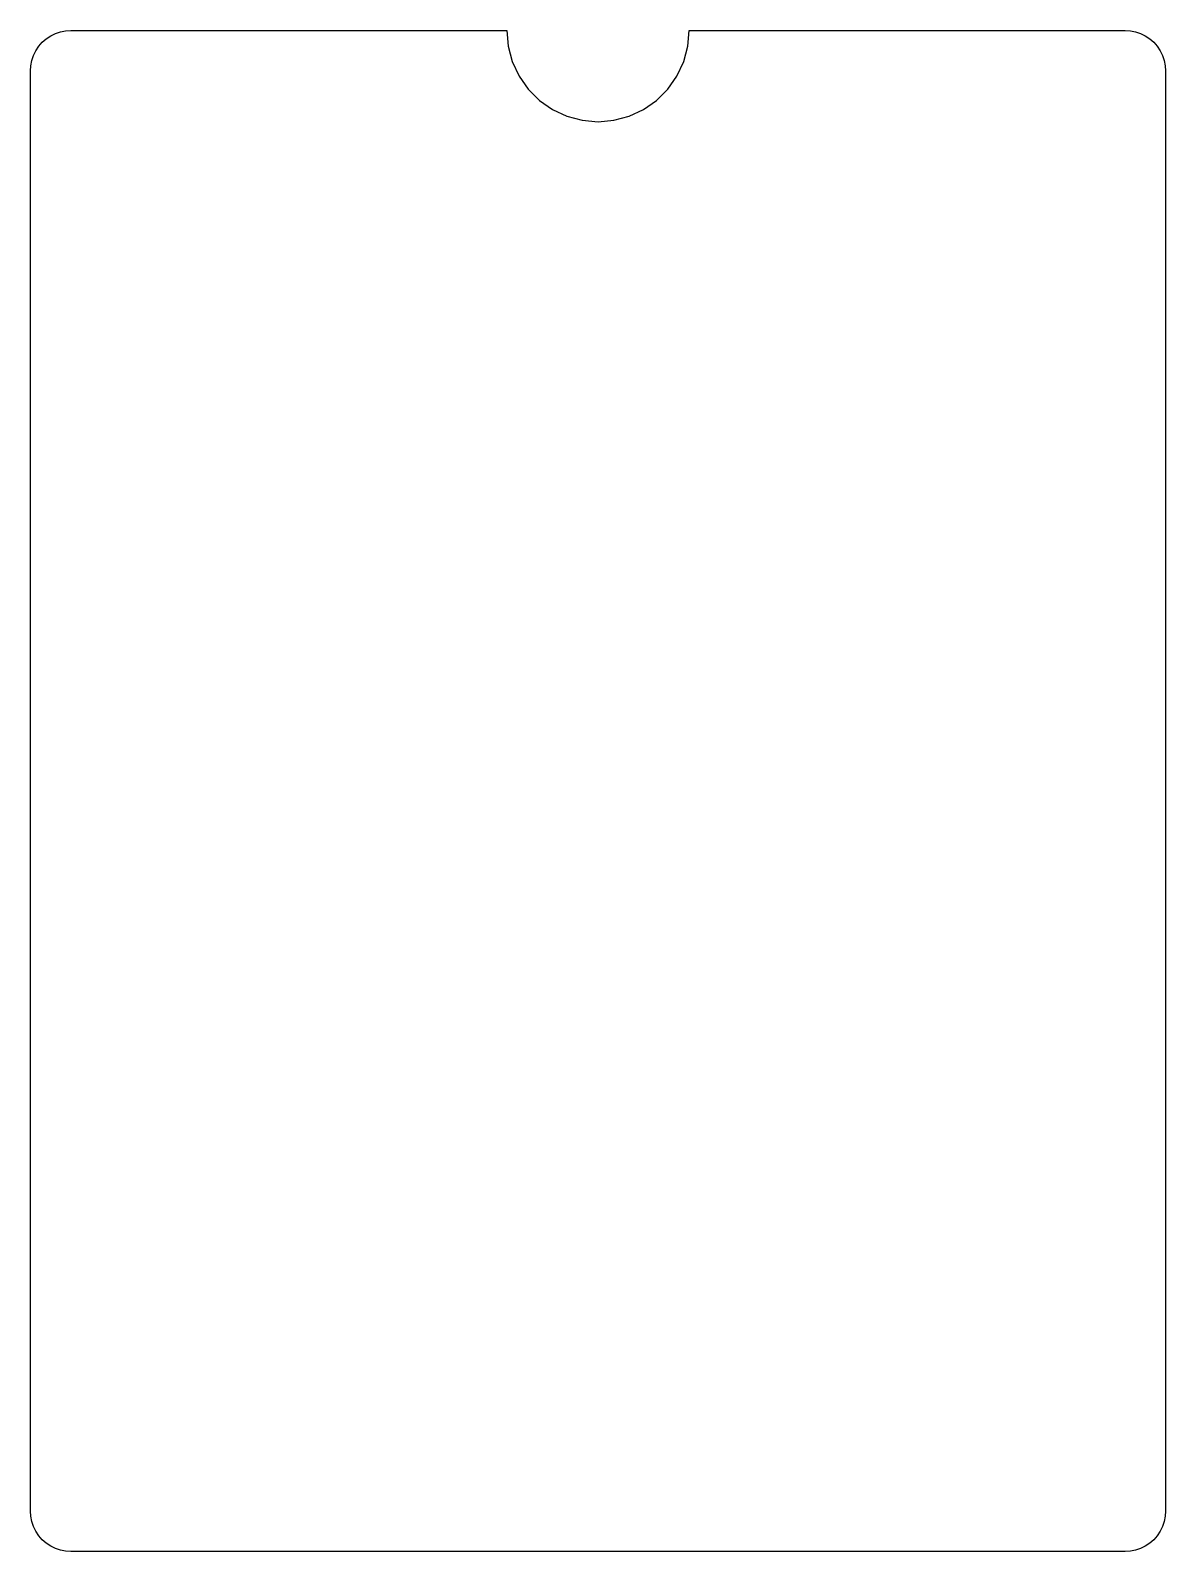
# Model space of a CAD drawing. Header units: millimetres. Extents: x 12 to 124, y -162 to -12.
import ezdxf

# ---------------------------------------------------------------- set-up
doc = ezdxf.new("R2010")
doc.units = ezdxf.units.MM
doc.layers.add('CUT', color=1, linetype='CONTINUOUS')

msp = doc.modelspace()

# ---------------------------------------------------------------- linework, layer by layer
at = {"layer": 'CUT'}
msp.add_lwpolyline([(12, -16), (12.0342, -15.4779), (12.1363, -14.9647), (12.3045, -14.4693), (12.5359, -14), (12.8266, -13.565), (13.1716, -13.1716), (13.565, -12.8266), (14, -12.5359), (14.4693, -12.3045), (14.9647, -12.1363), (15.4779, -12.0342), (16, -12), (59, -12), (59, -12), (59.1367, -13.5628), (59.5428, -15.0782), (60.2058, -16.5), (61.1056, -17.7851), (62.2149, -18.8944), (63.5, -19.7942), (64.9218, -20.4572), (66.4372, -20.8633), (68, -21), (69.5628, -20.8633), (71.0782, -20.4572), (72.5, -19.7942), (73.7851, -18.8944), (74.8944, -17.7851), (75.7942, -16.5), (76.4572, -15.0782), (76.8633, -13.5628), (77, -12), (120, -12), (120.5221, -12.0342), (121.0353, -12.1363), (121.5307, -12.3045), (122, -12.5359), (122.435, -12.8266), (122.8284, -13.1716), (123.1734, -13.565), (123.4641, -14), (123.6955, -14.4693), (123.8637, -14.9647), (123.9658, -15.4779), (124, -16), (124, -158), (123.9658, -158.5221), (123.8637, -159.0353), (123.6955, -159.5307), (123.4641, -160), (123.1734, -160.435), (122.8284, -160.8284), (122.435, -161.1734), (122, -161.4641), (121.5307, -161.6955), (121.0353, -161.8637), (120.5221, -161.9658), (120, -162), (16, -162), (15.4779, -161.9658), (14.9647, -161.8637), (14.4693, -161.6955), (14, -161.4641), (13.565, -161.1734), (13.1716, -160.8284), (12.8266, -160.435), (12.5359, -160), (12.3045, -159.5307), (12.1363, -159.0353), (12.0342, -158.5221), (12, -158)], close=True, dxfattribs=at)

doc.saveas('drawing.dxf')
